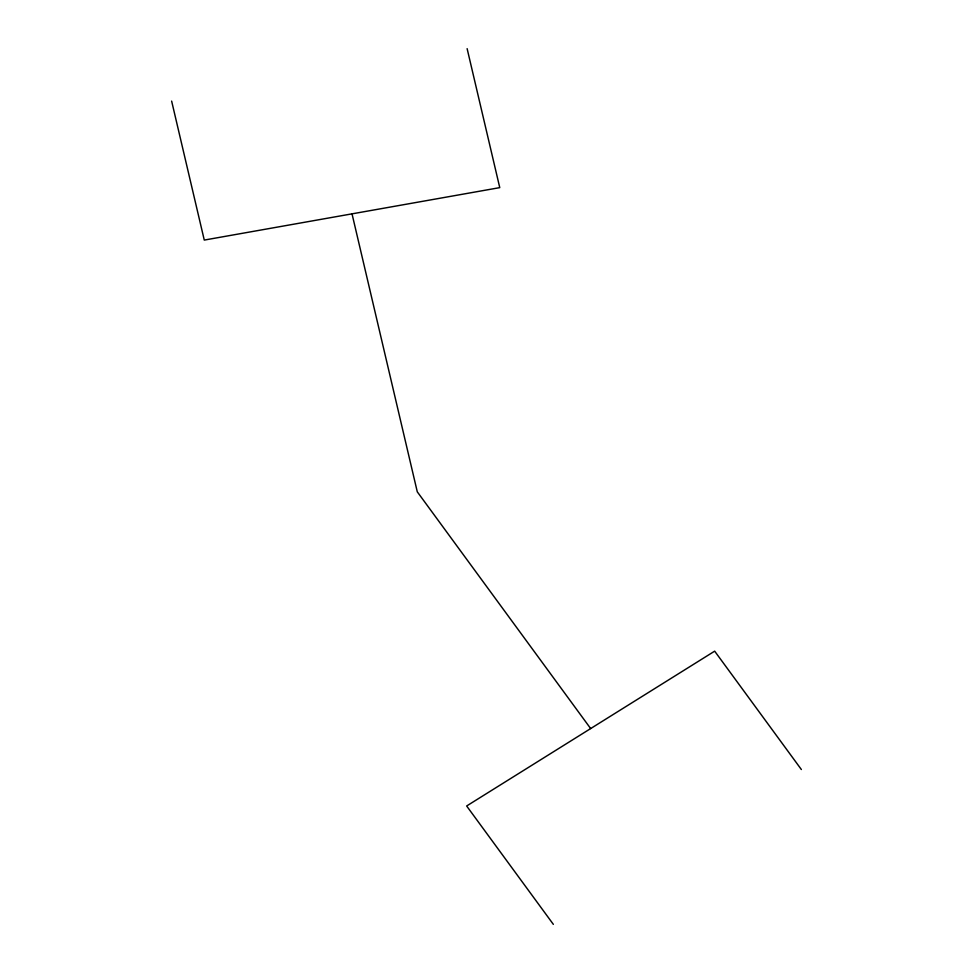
<?xml version="1.0" encoding="UTF-8"?>
<svg xmlns="http://www.w3.org/2000/svg" width="973" height="973" viewBox="0 0 973 973"><rect width="100%" height="100%" fill="white"/><g stroke="black" fill="none" stroke-linecap="round" stroke-linejoin="round"><path stroke-width="1.46" d="M801.363 769.521L714.669 651.156L466.651 805.985L553.345 924.35M590.66 728.57L417.283 491.827L352.019 213.853M467.125 48.65L499.757 187.631L204.269 240.076L171.637 101.095"/></g></svg>
